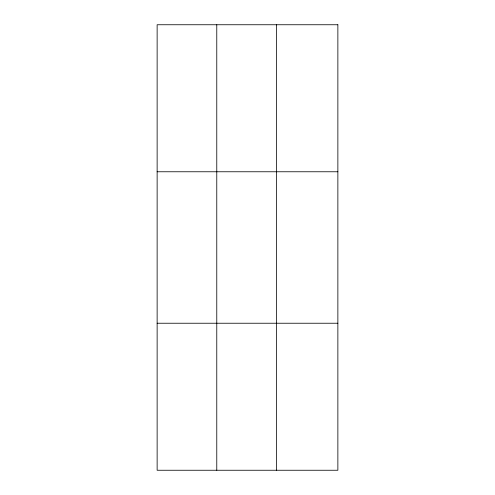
<?xml version="1.0" encoding="UTF-8"?>
<svg xmlns="http://www.w3.org/2000/svg" width="495" height="495" viewBox="0 0 495 495"><rect width="100%" height="100%" fill="white"/><g stroke="black" fill="none" stroke-linecap="round" stroke-linejoin="round"><path stroke-width="0.74" d="M216.773 470.25L216.773 24.75M276.414 470.25L276.414 24.75M157.132 171.765L337.868 171.765M157.132 323.235L337.868 323.235M337.868 24.75L337.868 470.25L157.132 470.25L157.132 24.75L337.868 24.75"/></g></svg>
